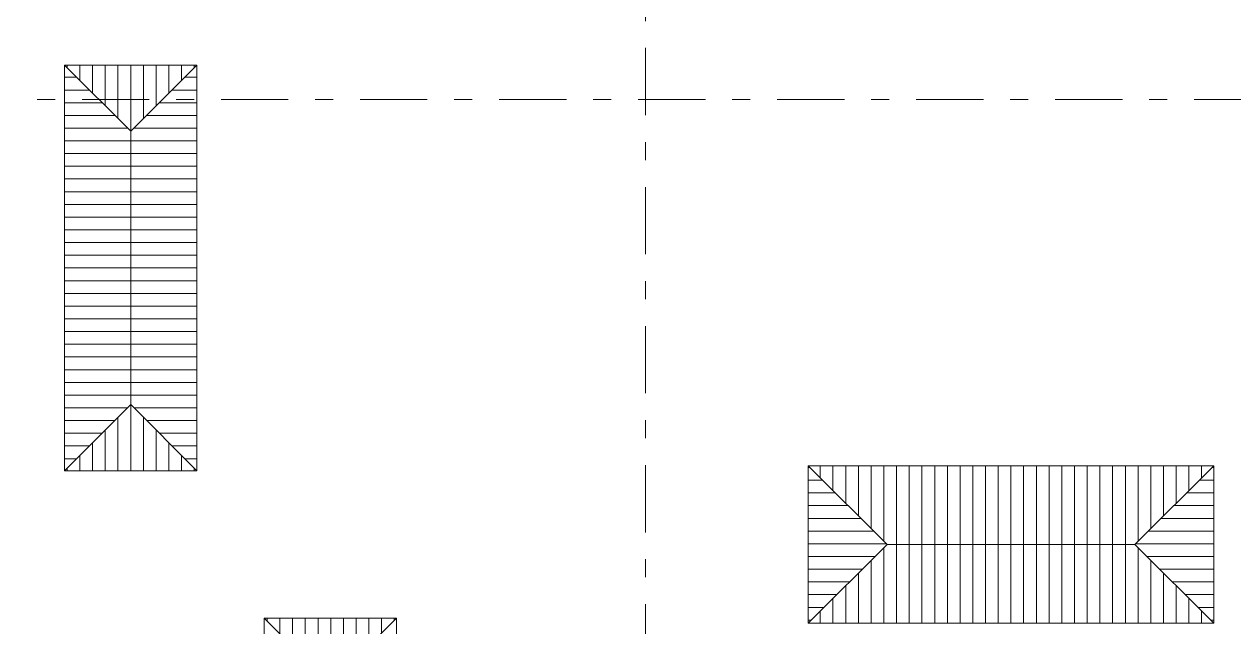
# Model space of a CAD drawing. Header units: millimetres. Extents: x 18162 to 7085488, y 72188 to 247925.
# Drawn here: x 1309582 to 1319098, y 161949 to 166689 of the extents above; entities that cross this region are included whole.
import ezdxf
from ezdxf.enums import TextEntityAlignment as Align

# ---------------------------------------------------------------- set-up
doc = ezdxf.new("R2010")
doc.units = ezdxf.units.MM
doc.header["$MEASUREMENT"] = 0
doc.linetypes.add('Double Dashed', pattern=[1093.611073, 529.166651, -211.666656, 141.111112, -211.666656])
doc.layers.add('Shell - Roof', color=7, linetype='Continuous')
doc.layers.add('Structural - Grid', color=7, linetype='Continuous')
doc.styles.add('GENERATED_STYLE_3', font='', dxfattribs={"width": 0.8})
doc.styles.get('GENERATED_STYLE_3').set_extended_font_data('ISOCPEUR MON')

# ---------------------------------------------------------------- blocks, each defined once
blk = doc.blocks.new('*X714', base_point=(1270095.8, 74950.7))
at = {"layer": 'Shell - Roof', "color": 7, "linetype": 'Continuous', "lineweight": 5}
for p, q in [((1315844.3, 163121.4), (1315844.3, 163216.4)), ((1315844.3, 163121.4), (1315844.3, 163216.4)), ((1315944.3, 163102), (1315944.3, 163216.4)), ((1315944.3, 163102), (1315944.3, 163216.4)), ((1316044.3, 163102), (1316044.3, 163216.4)), ((1316044.3, 163102), (1316044.3, 163216.4)), ((1316144.3, 163102), (1316144.3, 163216.4)), ((1316144.3, 163102), (1316144.3, 163216.4)), ((1316244.3, 163102), (1316244.3, 163216.4)), ((1316244.3, 163102), (1316244.3, 163216.4)), ((1316344.3, 163102), (1316344.3, 163216.4)), ((1316344.3, 163102), (1316344.3, 163216.4)), ((1316444.3, 163102), (1316444.3, 163216.4)), ((1316444.3, 163102), (1316444.3, 163216.4)), ((1316544.3, 163102), (1316544.3, 163216.4)), ((1316544.3, 163102), (1316544.3, 163216.4)), ((1316644.3, 163102), (1316644.3, 163216.4)), ((1316644.3, 163102), (1316644.3, 163216.4)), ((1316744.3, 163102), (1316744.3, 163216.4)), ((1316744.3, 163102), (1316744.3, 163216.4)), ((1316844.3, 163102), (1316844.3, 163216.4)), ((1316844.3, 163102), (1316844.3, 163216.4)), ((1316944.3, 163102), (1316944.3, 163216.4)), ((1316944.3, 163102), (1316944.3, 163216.4)), ((1317044.3, 163102), (1317044.3, 163216.4)), ((1317044.3, 163102), (1317044.3, 163216.4)), ((1317144.3, 163102), (1317144.3, 163216.4)), ((1317144.3, 163102), (1317144.3, 163216.4)), ((1317244.3, 163102), (1317244.3, 163216.4)), ((1317244.3, 163102), (1317244.3, 163216.4)), ((1317344.3, 163102), (1317344.3, 163216.4)), ((1317344.3, 163102), (1317344.3, 163216.4)), ((1317444.3, 163102), (1317444.3, 163216.4)), ((1317444.3, 163102), (1317444.3, 163216.4)), ((1317544.3, 163102), (1317544.3, 163216.4)), ((1317544.3, 163102), (1317544.3, 163216.4)), ((1317644.3, 163102), (1317644.3, 163216.4)), ((1317644.3, 163102), (1317644.3, 163216.4)), ((1317744.3, 163102), (1317744.3, 163216.4)), ((1317744.3, 163102), (1317744.3, 163216.4)), ((1317844.3, 163102), (1317844.3, 163216.4)), ((1317844.3, 163102), (1317844.3, 163216.4)), ((1317944.3, 163102), (1317944.3, 163216.4)), ((1317944.3, 163102), (1317944.3, 163216.4)), ((1318044.3, 163102), (1318044.3, 163216.4)), ((1318044.3, 163102), (1318044.3, 163216.4)), ((1318144.3, 163102), (1318144.3, 163216.4)), ((1318144.3, 163102), (1318144.3, 163216.4)), ((1318244.3, 163102), (1318244.3, 163216.4)), ((1318244.3, 163102), (1318244.3, 163216.4)), ((1318344.3, 163102), (1318344.3, 163216.4)), ((1318344.3, 163102), (1318344.3, 163216.4)), ((1318444.3, 163102), (1318444.3, 163216.4)), ((1318444.3, 163102), (1318444.3, 163216.4)), ((1318544.3, 163102), (1318544.3, 163216.4)), ((1318544.3, 163102), (1318544.3, 163216.4)), ((1318644.3, 163102), (1318644.3, 163216.4)), ((1318644.3, 163102), (1318644.3, 163216.4)), ((1318744.3, 163102), (1318744.3, 163216.4)), ((1318744.3, 163102), (1318744.3, 163216.4)), ((1318844.3, 163121.4), (1318844.3, 163216.4)), ((1318844.3, 163121.4), (1318844.3, 163216.4)), ((1315944.3, 163021.4), (1315944.3, 163102)), ((1315944.3, 163021.4), (1315944.3, 163102)), ((1316044.3, 162921.4), (1316044.3, 163102)), ((1316044.3, 162921.4), (1316044.3, 163102)), ((1316144.3, 162852), (1316144.3, 163102)), ((1316144.3, 162852), (1316144.3, 163102)), ((1316244.3, 162852), (1316244.3, 163102)), ((1316244.3, 162852), (1316244.3, 163102)), ((1316344.3, 162852), (1316344.3, 163102)), ((1316344.3, 162852), (1316344.3, 163102)), ((1316444.3, 162852), (1316444.3, 163102)), ((1316444.3, 162852), (1316444.3, 163102)), ((1316544.3, 162852), (1316544.3, 163102)), ((1316544.3, 162852), (1316544.3, 163102)), ((1316644.3, 162852), (1316644.3, 163102)), ((1316644.3, 162852), (1316644.3, 163102)), ((1316744.3, 162852), (1316744.3, 163102)), ((1316744.3, 162852), (1316744.3, 163102)), ((1316844.3, 162852), (1316844.3, 163102)), ((1316844.3, 162852), (1316844.3, 163102)), ((1316944.3, 162852), (1316944.3, 163102)), ((1316944.3, 162852), (1316944.3, 163102)), ((1317044.3, 162852), (1317044.3, 163102)), ((1317044.3, 162852), (1317044.3, 163102)), ((1317144.3, 162852), (1317144.3, 163102)), ((1317144.3, 162852), (1317144.3, 163102)), ((1317244.3, 162852), (1317244.3, 163102)), ((1317244.3, 162852), (1317244.3, 163102)), ((1317344.3, 162852), (1317344.3, 163102)), ((1317344.3, 162852), (1317344.3, 163102)), ((1317444.3, 162852), (1317444.3, 163102)), ((1317444.3, 162852), (1317444.3, 163102)), ((1317544.3, 162852), (1317544.3, 163102)), ((1317544.3, 162852), (1317544.3, 163102)), ((1317644.3, 162852), (1317644.3, 163102)), ((1317644.3, 162852), (1317644.3, 163102)), ((1317744.3, 162852), (1317744.3, 163102)), ((1317744.3, 162852), (1317744.3, 163102)), ((1317844.3, 162852), (1317844.3, 163102)), ((1317844.3, 162852), (1317844.3, 163102)), ((1317944.3, 162852), (1317944.3, 163102)), ((1317944.3, 162852), (1317944.3, 163102)), ((1318044.3, 162852), (1318044.3, 163102)), ((1318044.3, 162852), (1318044.3, 163102)), ((1318144.3, 162852), (1318144.3, 163102)), ((1318144.3, 162852), (1318144.3, 163102)), ((1318244.3, 162852), (1318244.3, 163102)), ((1318244.3, 162852), (1318244.3, 163102)), ((1318344.3, 162852), (1318344.3, 163102)), ((1318344.3, 162852), (1318344.3, 163102)), ((1318444.3, 162852), (1318444.3, 163102)), ((1318444.3, 162852), (1318444.3, 163102)), ((1318544.3, 162852), (1318544.3, 163102)), ((1318544.3, 162852), (1318544.3, 163102)), ((1318644.3, 162921.4), (1318644.3, 163102)), ((1318644.3, 162921.4), (1318644.3, 163102)), ((1318744.3, 163021.4), (1318744.3, 163102)), ((1318744.3, 163021.4), (1318744.3, 163102)), ((1316144.3, 162821.4), (1316144.3, 162852)), ((1316144.3, 162821.4), (1316144.3, 162852)), ((1316244.3, 162721.4), (1316244.3, 162852)), ((1316244.3, 162721.4), (1316244.3, 162852)), ((1316344.3, 162621.4), (1316344.3, 162852)), ((1316344.3, 162621.4), (1316344.3, 162852)), ((1316444.3, 162602), (1316444.3, 162852)), ((1316444.3, 162602), (1316444.3, 162852)), ((1316544.3, 162602), (1316544.3, 162852)), ((1316544.3, 162602), (1316544.3, 162852)), ((1316644.3, 162602), (1316644.3, 162852)), ((1316644.3, 162602), (1316644.3, 162852)), ((1316744.3, 162602), (1316744.3, 162852)), ((1316744.3, 162602), (1316744.3, 162852)), ((1316844.3, 162602), (1316844.3, 162852)), ((1316844.3, 162602), (1316844.3, 162852)), ((1316944.3, 162602), (1316944.3, 162852)), ((1316944.3, 162602), (1316944.3, 162852)), ((1317044.3, 162602), (1317044.3, 162852)), ((1317044.3, 162602), (1317044.3, 162852)), ((1317144.3, 162602), (1317144.3, 162852)), ((1317144.3, 162602), (1317144.3, 162852)), ((1317244.3, 162602), (1317244.3, 162852)), ((1317244.3, 162602), (1317244.3, 162852)), ((1317344.3, 162602), (1317344.3, 162852)), ((1317344.3, 162602), (1317344.3, 162852)), ((1317444.3, 162602), (1317444.3, 162852)), ((1317444.3, 162602), (1317444.3, 162852)), ((1317544.3, 162602), (1317544.3, 162852)), ((1317544.3, 162602), (1317544.3, 162852)), ((1317644.3, 162602), (1317644.3, 162852)), ((1317644.3, 162602), (1317644.3, 162852)), ((1317744.3, 162602), (1317744.3, 162852)), ((1317744.3, 162602), (1317744.3, 162852)), ((1317844.3, 162602), (1317844.3, 162852)), ((1317844.3, 162602), (1317844.3, 162852)), ((1317944.3, 162602), (1317944.3, 162852)), ((1317944.3, 162602), (1317944.3, 162852)), ((1318044.3, 162602), (1318044.3, 162852)), ((1318044.3, 162602), (1318044.3, 162852)), ((1318144.3, 162602), (1318144.3, 162852)), ((1318144.3, 162602), (1318144.3, 162852)), ((1318244.3, 162602), (1318244.3, 162852)), ((1318244.3, 162602), (1318244.3, 162852)), ((1318344.3, 162621.4), (1318344.3, 162852)), ((1318344.3, 162621.4), (1318344.3, 162852)), ((1318444.3, 162721.4), (1318444.3, 162852)), ((1318444.3, 162721.4), (1318444.3, 162852)), ((1318544.3, 162821.4), (1318544.3, 162852)), ((1318544.3, 162821.4), (1318544.3, 162852)), ((1316444.3, 162596.4), (1316444.3, 162602)), ((1316444.3, 162596.4), (1316444.3, 162602)), ((1316544.3, 162596.4), (1316544.3, 162602)), ((1316544.3, 162596.4), (1316544.3, 162602)), ((1316644.3, 162596.4), (1316644.3, 162602)), ((1316644.3, 162596.4), (1316644.3, 162602)), ((1316744.3, 162596.4), (1316744.3, 162602)), ((1316744.3, 162596.4), (1316744.3, 162602)), ((1316844.3, 162596.4), (1316844.3, 162602)), ((1316844.3, 162596.4), (1316844.3, 162602)), ((1316944.3, 162596.4), (1316944.3, 162602)), ((1316944.3, 162596.4), (1316944.3, 162602)), ((1317044.3, 162596.4), (1317044.3, 162602)), ((1317044.3, 162596.4), (1317044.3, 162602)), ((1317144.3, 162596.4), (1317144.3, 162602)), ((1317144.3, 162596.4), (1317144.3, 162602)), ((1317244.3, 162596.4), (1317244.3, 162602)), ((1317244.3, 162596.4), (1317244.3, 162602)), ((1317344.3, 162596.4), (1317344.3, 162602)), ((1317344.3, 162596.4), (1317344.3, 162602)), ((1317444.3, 162596.4), (1317444.3, 162602)), ((1317444.3, 162596.4), (1317444.3, 162602)), ((1317544.3, 162596.4), (1317544.3, 162602)), ((1317544.3, 162596.4), (1317544.3, 162602)), ((1317644.3, 162596.4), (1317644.3, 162602)), ((1317644.3, 162596.4), (1317644.3, 162602)), ((1317744.3, 162596.4), (1317744.3, 162602)), ((1317744.3, 162596.4), (1317744.3, 162602)), ((1317844.3, 162596.4), (1317844.3, 162602)), ((1317844.3, 162596.4), (1317844.3, 162602)), ((1317944.3, 162596.4), (1317944.3, 162602)), ((1317944.3, 162596.4), (1317944.3, 162602)), ((1318044.3, 162596.4), (1318044.3, 162602)), ((1318044.3, 162596.4), (1318044.3, 162602)), ((1318144.3, 162596.4), (1318144.3, 162602)), ((1318144.3, 162596.4), (1318144.3, 162602)), ((1318244.3, 162596.4), (1318244.3, 162602)), ((1318244.3, 162596.4), (1318244.3, 162602))]:
    blk.add_line(p, q, dxfattribs=at)
blk = doc.blocks.new('*X715', base_point=(1270095.8, 74950.7))
at = {"layer": 'Shell - Roof', "color": 7, "linetype": 'Continuous', "lineweight": 5}
for p, q in [((1316344.3, 162571.4), (1316344.3, 162352)), ((1316344.3, 162571.4), (1316344.3, 162352)), ((1316444.3, 162596.4), (1316444.3, 162352)), ((1316444.3, 162596.4), (1316444.3, 162352)), ((1316544.3, 162596.4), (1316544.3, 162352)), ((1316544.3, 162596.4), (1316544.3, 162352)), ((1316644.3, 162596.4), (1316644.3, 162352)), ((1316644.3, 162596.4), (1316644.3, 162352)), ((1316744.3, 162596.4), (1316744.3, 162352)), ((1316744.3, 162596.4), (1316744.3, 162352)), ((1316844.3, 162596.4), (1316844.3, 162352)), ((1316844.3, 162596.4), (1316844.3, 162352)), ((1316944.3, 162596.4), (1316944.3, 162352)), ((1316944.3, 162596.4), (1316944.3, 162352)), ((1317044.3, 162596.4), (1317044.3, 162352)), ((1317044.3, 162596.4), (1317044.3, 162352)), ((1317144.3, 162596.4), (1317144.3, 162352)), ((1317144.3, 162596.4), (1317144.3, 162352)), ((1317244.3, 162596.4), (1317244.3, 162352)), ((1317244.3, 162596.4), (1317244.3, 162352)), ((1317344.3, 162596.4), (1317344.3, 162352)), ((1317344.3, 162596.4), (1317344.3, 162352)), ((1317444.3, 162596.4), (1317444.3, 162352)), ((1317444.3, 162596.4), (1317444.3, 162352)), ((1317544.3, 162596.4), (1317544.3, 162352)), ((1317544.3, 162596.4), (1317544.3, 162352)), ((1317644.3, 162596.4), (1317644.3, 162352)), ((1317644.3, 162596.4), (1317644.3, 162352)), ((1317744.3, 162596.4), (1317744.3, 162352)), ((1317744.3, 162596.4), (1317744.3, 162352)), ((1317844.3, 162596.4), (1317844.3, 162352)), ((1317844.3, 162596.4), (1317844.3, 162352)), ((1317944.3, 162596.4), (1317944.3, 162352)), ((1317944.3, 162596.4), (1317944.3, 162352)), ((1318044.3, 162596.4), (1318044.3, 162352)), ((1318044.3, 162596.4), (1318044.3, 162352)), ((1318144.3, 162596.4), (1318144.3, 162352)), ((1318144.3, 162596.4), (1318144.3, 162352)), ((1318244.3, 162596.4), (1318244.3, 162352)), ((1318244.3, 162596.4), (1318244.3, 162352)), ((1318344.3, 162571.4), (1318344.3, 162352)), ((1318344.3, 162571.4), (1318344.3, 162352)), ((1316244.3, 162471.4), (1316244.3, 162352)), ((1316244.3, 162471.4), (1316244.3, 162352)), ((1318444.3, 162471.4), (1318444.3, 162352)), ((1318444.3, 162471.4), (1318444.3, 162352)), ((1316144.3, 162371.4), (1316144.3, 162352)), ((1316144.3, 162371.4), (1316144.3, 162352)), ((1316144.3, 162352), (1316144.3, 162102)), ((1316144.3, 162352), (1316144.3, 162102)), ((1316244.3, 162352), (1316244.3, 162102)), ((1316244.3, 162352), (1316244.3, 162102)), ((1316344.3, 162352), (1316344.3, 162102)), ((1316344.3, 162352), (1316344.3, 162102)), ((1316444.3, 162352), (1316444.3, 162102)), ((1316444.3, 162352), (1316444.3, 162102)), ((1316544.3, 162352), (1316544.3, 162102)), ((1316544.3, 162352), (1316544.3, 162102)), ((1316644.3, 162352), (1316644.3, 162102)), ((1316644.3, 162352), (1316644.3, 162102)), ((1316744.3, 162352), (1316744.3, 162102)), ((1316744.3, 162352), (1316744.3, 162102)), ((1316844.3, 162352), (1316844.3, 162102)), ((1316844.3, 162352), (1316844.3, 162102)), ((1316944.3, 162352), (1316944.3, 162102)), ((1316944.3, 162352), (1316944.3, 162102)), ((1317044.3, 162352), (1317044.3, 162102)), ((1317044.3, 162352), (1317044.3, 162102)), ((1317144.3, 162352), (1317144.3, 162102)), ((1317144.3, 162352), (1317144.3, 162102)), ((1317244.3, 162352), (1317244.3, 162102)), ((1317244.3, 162352), (1317244.3, 162102)), ((1317344.3, 162352), (1317344.3, 162102)), ((1317344.3, 162352), (1317344.3, 162102)), ((1317444.3, 162352), (1317444.3, 162102)), ((1317444.3, 162352), (1317444.3, 162102)), ((1317544.3, 162352), (1317544.3, 162102)), ((1317544.3, 162352), (1317544.3, 162102)), ((1317644.3, 162352), (1317644.3, 162102)), ((1317644.3, 162352), (1317644.3, 162102)), ((1317744.3, 162352), (1317744.3, 162102)), ((1317744.3, 162352), (1317744.3, 162102)), ((1317844.3, 162352), (1317844.3, 162102)), ((1317844.3, 162352), (1317844.3, 162102)), ((1317944.3, 162352), (1317944.3, 162102)), ((1317944.3, 162352), (1317944.3, 162102)), ((1318044.3, 162352), (1318044.3, 162102)), ((1318044.3, 162352), (1318044.3, 162102)), ((1318144.3, 162352), (1318144.3, 162102)), ((1318144.3, 162352), (1318144.3, 162102)), ((1318244.3, 162352), (1318244.3, 162102)), ((1318244.3, 162352), (1318244.3, 162102)), ((1318344.3, 162352), (1318344.3, 162102)), ((1318344.3, 162352), (1318344.3, 162102)), ((1318444.3, 162352), (1318444.3, 162102)), ((1318444.3, 162352), (1318444.3, 162102)), ((1318544.3, 162371.4), (1318544.3, 162352)), ((1318544.3, 162371.4), (1318544.3, 162352)), ((1318544.3, 162352), (1318544.3, 162102)), ((1318544.3, 162352), (1318544.3, 162102)), ((1316044.3, 162271.4), (1316044.3, 162102)), ((1316044.3, 162271.4), (1316044.3, 162102)), ((1318644.3, 162271.4), (1318644.3, 162102)), ((1318644.3, 162271.4), (1318644.3, 162102)), ((1315944.3, 162171.4), (1315944.3, 162102)), ((1315944.3, 162171.4), (1315944.3, 162102)), ((1318744.3, 162171.4), (1318744.3, 162102)), ((1318744.3, 162171.4), (1318744.3, 162102)), ((1315844.3, 162071.4), (1315844.3, 161976.4)), ((1315844.3, 162071.4), (1315844.3, 161976.4)), ((1315944.3, 162102), (1315944.3, 161976.4)), ((1315944.3, 162102), (1315944.3, 161976.4)), ((1316044.3, 162102), (1316044.3, 161976.4)), ((1316044.3, 162102), (1316044.3, 161976.4)), ((1316144.3, 162102), (1316144.3, 161976.4)), ((1316144.3, 162102), (1316144.3, 161976.4)), ((1316244.3, 162102), (1316244.3, 161976.4)), ((1316244.3, 162102), (1316244.3, 161976.4)), ((1316344.3, 162102), (1316344.3, 161976.4)), ((1316344.3, 162102), (1316344.3, 161976.4)), ((1316444.3, 162102), (1316444.3, 161976.4)), ((1316444.3, 162102), (1316444.3, 161976.4)), ((1316544.3, 162102), (1316544.3, 161976.4)), ((1316544.3, 162102), (1316544.3, 161976.4)), ((1316644.3, 162102), (1316644.3, 161976.4)), ((1316644.3, 162102), (1316644.3, 161976.4)), ((1316744.3, 162102), (1316744.3, 161976.4)), ((1316744.3, 162102), (1316744.3, 161976.4)), ((1316844.3, 162102), (1316844.3, 161976.4)), ((1316844.3, 162102), (1316844.3, 161976.4)), ((1316944.3, 162102), (1316944.3, 161976.4)), ((1316944.3, 162102), (1316944.3, 161976.4)), ((1317044.3, 162102), (1317044.3, 161976.4)), ((1317044.3, 162102), (1317044.3, 161976.4)), ((1317144.3, 162102), (1317144.3, 161976.4)), ((1317144.3, 162102), (1317144.3, 161976.4)), ((1317244.3, 162102), (1317244.3, 161976.4)), ((1317244.3, 162102), (1317244.3, 161976.4)), ((1317344.3, 162102), (1317344.3, 161976.4)), ((1317344.3, 162102), (1317344.3, 161976.4)), ((1317444.3, 162102), (1317444.3, 161976.4)), ((1317444.3, 162102), (1317444.3, 161976.4)), ((1317544.3, 162102), (1317544.3, 161976.4)), ((1317544.3, 162102), (1317544.3, 161976.4)), ((1317644.3, 162102), (1317644.3, 161976.4)), ((1317644.3, 162102), (1317644.3, 161976.4)), ((1317744.3, 162102), (1317744.3, 161976.4)), ((1317744.3, 162102), (1317744.3, 161976.4)), ((1317844.3, 162102), (1317844.3, 161976.4)), ((1317844.3, 162102), (1317844.3, 161976.4)), ((1317944.3, 162102), (1317944.3, 161976.4)), ((1317944.3, 162102), (1317944.3, 161976.4)), ((1318044.3, 162102), (1318044.3, 161976.4)), ((1318044.3, 162102), (1318044.3, 161976.4)), ((1318144.3, 162102), (1318144.3, 161976.4)), ((1318144.3, 162102), (1318144.3, 161976.4)), ((1318244.3, 162102), (1318244.3, 161976.4)), ((1318244.3, 162102), (1318244.3, 161976.4)), ((1318344.3, 162102), (1318344.3, 161976.4)), ((1318344.3, 162102), (1318344.3, 161976.4)), ((1318444.3, 162102), (1318444.3, 161976.4)), ((1318444.3, 162102), (1318444.3, 161976.4)), ((1318544.3, 162102), (1318544.3, 161976.4)), ((1318544.3, 162102), (1318544.3, 161976.4)), ((1318644.3, 162102), (1318644.3, 161976.4)), ((1318644.3, 162102), (1318644.3, 161976.4)), ((1318744.3, 162102), (1318744.3, 161976.4)), ((1318744.3, 162102), (1318744.3, 161976.4)), ((1318844.3, 162071.4), (1318844.3, 161976.4)), ((1318844.3, 162071.4), (1318844.3, 161976.4))]:
    blk.add_line(p, q, dxfattribs=at)
blk = doc.blocks.new('*X716', base_point=(1270095.8, 74950.7))
at = {"layer": 'Shell - Roof', "color": 7, "linetype": 'Continuous', "lineweight": 5}
for p, q in [((1318924.9, 163202), (1318939.3, 163202)), ((1318924.9, 163202), (1318939.3, 163202)), ((1318824.9, 163102), (1318844.3, 163102)), ((1318824.9, 163102), (1318844.3, 163102)), ((1318844.3, 163102), (1318939.3, 163102)), ((1318844.3, 163102), (1318939.3, 163102)), ((1318724.9, 163002), (1318844.3, 163002)), ((1318724.9, 163002), (1318844.3, 163002)), ((1318844.3, 163002), (1318939.3, 163002)), ((1318844.3, 163002), (1318939.3, 163002)), ((1318624.9, 162902), (1318844.3, 162902)), ((1318624.9, 162902), (1318844.3, 162902)), ((1318844.3, 162902), (1318939.3, 162902)), ((1318844.3, 162902), (1318939.3, 162902)), ((1318524.9, 162802), (1318594.3, 162802)), ((1318524.9, 162802), (1318594.3, 162802)), ((1318594.3, 162802), (1318844.3, 162802)), ((1318594.3, 162802), (1318844.3, 162802)), ((1318844.3, 162802), (1318939.3, 162802)), ((1318844.3, 162802), (1318939.3, 162802)), ((1318424.9, 162702), (1318594.3, 162702)), ((1318424.9, 162702), (1318594.3, 162702)), ((1318594.3, 162702), (1318844.3, 162702)), ((1318594.3, 162702), (1318844.3, 162702)), ((1318844.3, 162702), (1318939.3, 162702)), ((1318844.3, 162702), (1318939.3, 162702)), ((1318324.9, 162602), (1318344.3, 162602)), ((1318324.9, 162602), (1318344.3, 162602)), ((1318344.3, 162602), (1318594.3, 162602)), ((1318344.3, 162602), (1318594.3, 162602)), ((1318594.3, 162602), (1318844.3, 162602)), ((1318594.3, 162602), (1318844.3, 162602)), ((1318844.3, 162602), (1318939.3, 162602)), ((1318844.3, 162602), (1318939.3, 162602)), ((1318413.7, 162502), (1318594.3, 162502)), ((1318413.7, 162502), (1318594.3, 162502)), ((1318594.3, 162502), (1318844.3, 162502)), ((1318594.3, 162502), (1318844.3, 162502)), ((1318844.3, 162502), (1318939.3, 162502)), ((1318844.3, 162502), (1318939.3, 162502)), ((1318513.7, 162402), (1318594.3, 162402)), ((1318513.7, 162402), (1318594.3, 162402)), ((1318594.3, 162402), (1318844.3, 162402)), ((1318594.3, 162402), (1318844.3, 162402)), ((1318844.3, 162402), (1318939.3, 162402)), ((1318844.3, 162402), (1318939.3, 162402)), ((1318613.7, 162302), (1318844.3, 162302)), ((1318613.7, 162302), (1318844.3, 162302)), ((1318844.3, 162302), (1318939.3, 162302)), ((1318844.3, 162302), (1318939.3, 162302)), ((1318713.7, 162202), (1318844.3, 162202)), ((1318713.7, 162202), (1318844.3, 162202)), ((1318844.3, 162202), (1318939.3, 162202)), ((1318844.3, 162202), (1318939.3, 162202)), ((1318813.7, 162102), (1318844.3, 162102)), ((1318813.7, 162102), (1318844.3, 162102)), ((1318844.3, 162102), (1318939.3, 162102)), ((1318844.3, 162102), (1318939.3, 162102)), ((1318913.7, 162002), (1318939.3, 162002)), ((1318913.7, 162002), (1318939.3, 162002))]:
    blk.add_line(p, q, dxfattribs=at)
blk = doc.blocks.new('*X717', base_point=(1270095.8, 74950.7))
at = {"layer": 'Shell - Roof', "color": 7, "linetype": 'Continuous', "lineweight": 5}
for p, q in [((1315763.7, 163202), (1315749.3, 163202)), ((1315763.7, 163202), (1315749.3, 163202)), ((1315844.3, 163102), (1315749.3, 163102)), ((1315844.3, 163102), (1315749.3, 163102)), ((1315863.7, 163102), (1315844.3, 163102)), ((1315863.7, 163102), (1315844.3, 163102)), ((1315844.3, 163002), (1315749.3, 163002)), ((1315844.3, 163002), (1315749.3, 163002)), ((1315963.7, 163002), (1315844.3, 163002)), ((1315963.7, 163002), (1315844.3, 163002)), ((1315844.3, 162902), (1315749.3, 162902)), ((1315844.3, 162902), (1315749.3, 162902)), ((1316063.7, 162902), (1315844.3, 162902)), ((1316063.7, 162902), (1315844.3, 162902)), ((1315844.3, 162802), (1315749.3, 162802)), ((1315844.3, 162802), (1315749.3, 162802)), ((1316094.3, 162802), (1315844.3, 162802)), ((1316094.3, 162802), (1315844.3, 162802)), ((1316163.7, 162802), (1316094.3, 162802)), ((1316163.7, 162802), (1316094.3, 162802)), ((1315844.3, 162702), (1315749.3, 162702)), ((1315844.3, 162702), (1315749.3, 162702)), ((1316094.3, 162702), (1315844.3, 162702)), ((1316094.3, 162702), (1315844.3, 162702)), ((1316263.7, 162702), (1316094.3, 162702)), ((1316263.7, 162702), (1316094.3, 162702)), ((1315844.3, 162602), (1315749.3, 162602)), ((1315844.3, 162602), (1315749.3, 162602)), ((1316094.3, 162602), (1315844.3, 162602)), ((1316094.3, 162602), (1315844.3, 162602)), ((1316344.3, 162602), (1316094.3, 162602)), ((1316344.3, 162602), (1316094.3, 162602)), ((1316363.7, 162602), (1316344.3, 162602)), ((1316363.7, 162602), (1316344.3, 162602)), ((1315844.3, 162502), (1315749.3, 162502)), ((1315844.3, 162502), (1315749.3, 162502)), ((1316094.3, 162502), (1315844.3, 162502)), ((1316094.3, 162502), (1315844.3, 162502)), ((1316274.9, 162502), (1316094.3, 162502)), ((1316274.9, 162502), (1316094.3, 162502)), ((1315844.3, 162402), (1315749.3, 162402)), ((1315844.3, 162402), (1315749.3, 162402)), ((1316094.3, 162402), (1315844.3, 162402)), ((1316094.3, 162402), (1315844.3, 162402)), ((1316174.9, 162402), (1316094.3, 162402)), ((1316174.9, 162402), (1316094.3, 162402)), ((1315844.3, 162302), (1315749.3, 162302)), ((1315844.3, 162302), (1315749.3, 162302)), ((1316074.9, 162302), (1315844.3, 162302)), ((1316074.9, 162302), (1315844.3, 162302)), ((1315844.3, 162202), (1315749.3, 162202)), ((1315844.3, 162202), (1315749.3, 162202)), ((1315974.9, 162202), (1315844.3, 162202)), ((1315974.9, 162202), (1315844.3, 162202)), ((1315844.3, 162102), (1315749.3, 162102)), ((1315844.3, 162102), (1315749.3, 162102)), ((1315874.9, 162102), (1315844.3, 162102)), ((1315874.9, 162102), (1315844.3, 162102)), ((1315774.9, 162002), (1315749.3, 162002)), ((1315774.9, 162002), (1315749.3, 162002))]:
    blk.add_line(p, q, dxfattribs=at)
blk = doc.blocks.new('*X726', base_point=(1270095.8, 74950.7))
at = {"layer": 'Shell - Roof', "color": 7, "linetype": 'Continuous', "lineweight": 5}
for p, q in [((1309919.3, 166346.4), (1309919.3, 166366.4)), ((1309919.3, 166346.4), (1309919.3, 166366.4)), ((1310019.3, 166271.4), (1310019.3, 166366.4)), ((1310019.3, 166271.4), (1310019.3, 166366.4)), ((1310119.3, 166271.4), (1310119.3, 166366.4)), ((1310119.3, 166271.4), (1310119.3, 166366.4)), ((1310219.3, 166271.4), (1310219.3, 166366.4)), ((1310219.3, 166271.4), (1310219.3, 166366.4)), ((1310319.3, 166271.4), (1310319.3, 166366.4)), ((1310319.3, 166271.4), (1310319.3, 166366.4)), ((1310419.3, 166271.4), (1310419.3, 166366.4)), ((1310419.3, 166271.4), (1310419.3, 166366.4)), ((1310519.3, 166271.4), (1310519.3, 166366.4)), ((1310519.3, 166271.4), (1310519.3, 166366.4)), ((1310619.3, 166271.4), (1310619.3, 166366.4)), ((1310619.3, 166271.4), (1310619.3, 166366.4)), ((1310719.3, 166271.4), (1310719.3, 166366.4)), ((1310719.3, 166271.4), (1310719.3, 166366.4)), ((1310819.3, 166271.4), (1310819.3, 166366.4)), ((1310819.3, 166271.4), (1310819.3, 166366.4)), ((1310919.3, 166346.4), (1310919.3, 166366.4)), ((1310919.3, 166346.4), (1310919.3, 166366.4)), ((1310019.3, 166246.4), (1310019.3, 166271.4)), ((1310019.3, 166246.4), (1310019.3, 166271.4)), ((1310119.3, 166146.4), (1310119.3, 166271.4)), ((1310119.3, 166146.4), (1310119.3, 166271.4)), ((1310219.3, 166046.4), (1310219.3, 166271.4)), ((1310219.3, 166046.4), (1310219.3, 166271.4)), ((1310319.3, 166021.4), (1310319.3, 166271.4)), ((1310319.3, 166021.4), (1310319.3, 166271.4)), ((1310419.3, 166021.4), (1310419.3, 166271.4)), ((1310419.3, 166021.4), (1310419.3, 166271.4)), ((1310519.3, 166021.4), (1310519.3, 166271.4)), ((1310519.3, 166021.4), (1310519.3, 166271.4)), ((1310619.3, 166046.4), (1310619.3, 166271.4)), ((1310619.3, 166046.4), (1310619.3, 166271.4)), ((1310719.3, 166146.4), (1310719.3, 166271.4)), ((1310719.3, 166146.4), (1310719.3, 166271.4)), ((1310819.3, 166246.4), (1310819.3, 166271.4)), ((1310819.3, 166246.4), (1310819.3, 166271.4)), ((1310319.3, 165946.4), (1310319.3, 166021.4)), ((1310319.3, 165946.4), (1310319.3, 166021.4)), ((1310419.3, 165846.4), (1310419.3, 166021.4)), ((1310419.3, 165846.4), (1310419.3, 166021.4)), ((1310519.3, 165946.4), (1310519.3, 166021.4)), ((1310519.3, 165946.4), (1310519.3, 166021.4))]:
    blk.add_line(p, q, dxfattribs=at)
blk = doc.blocks.new('*X727', base_point=(1270095.8, 74950.7))
at = {"layer": 'Shell - Roof', "color": 7, "linetype": 'Continuous', "lineweight": 5}
for p, q in [((1309919.3, 166271.4), (1309899.3, 166271.4)), ((1309919.3, 166271.4), (1309899.3, 166271.4)), ((1309994.3, 166271.4), (1309919.3, 166271.4)), ((1309994.3, 166271.4), (1309919.3, 166271.4)), ((1309919.3, 166171.4), (1309899.3, 166171.4)), ((1309919.3, 166171.4), (1309899.3, 166171.4)), ((1310094.3, 166171.4), (1309919.3, 166171.4)), ((1310094.3, 166171.4), (1309919.3, 166171.4)), ((1309919.3, 166071.4), (1309899.3, 166071.4)), ((1309919.3, 166071.4), (1309899.3, 166071.4)), ((1310169.3, 166071.4), (1309919.3, 166071.4)), ((1310169.3, 166071.4), (1309919.3, 166071.4)), ((1310194.3, 166071.4), (1310169.3, 166071.4)), ((1310194.3, 166071.4), (1310169.3, 166071.4)), ((1309919.3, 165971.4), (1309899.3, 165971.4)), ((1309919.3, 165971.4), (1309899.3, 165971.4)), ((1310169.3, 165971.4), (1309919.3, 165971.4)), ((1310169.3, 165971.4), (1309919.3, 165971.4)), ((1310294.3, 165971.4), (1310169.3, 165971.4)), ((1310294.3, 165971.4), (1310169.3, 165971.4)), ((1309919.3, 165871.4), (1309899.3, 165871.4)), ((1309919.3, 165871.4), (1309899.3, 165871.4)), ((1310169.3, 165871.4), (1309919.3, 165871.4)), ((1310169.3, 165871.4), (1309919.3, 165871.4)), ((1310394.3, 165871.4), (1310169.3, 165871.4)), ((1310394.3, 165871.4), (1310169.3, 165871.4)), ((1309919.3, 165771.4), (1309899.3, 165771.4)), ((1309919.3, 165771.4), (1309899.3, 165771.4)), ((1310169.3, 165771.4), (1309919.3, 165771.4)), ((1310169.3, 165771.4), (1309919.3, 165771.4)), ((1310419.3, 165771.4), (1310169.3, 165771.4)), ((1310419.3, 165771.4), (1310169.3, 165771.4)), ((1309919.3, 165671.4), (1309899.3, 165671.4)), ((1309919.3, 165671.4), (1309899.3, 165671.4)), ((1310169.3, 165671.4), (1309919.3, 165671.4)), ((1310169.3, 165671.4), (1309919.3, 165671.4)), ((1310419.3, 165671.4), (1310169.3, 165671.4)), ((1310419.3, 165671.4), (1310169.3, 165671.4)), ((1309919.3, 165571.4), (1309899.3, 165571.4)), ((1309919.3, 165571.4), (1309899.3, 165571.4)), ((1310169.3, 165571.4), (1309919.3, 165571.4)), ((1310169.3, 165571.4), (1309919.3, 165571.4)), ((1310419.3, 165571.4), (1310169.3, 165571.4)), ((1310419.3, 165571.4), (1310169.3, 165571.4)), ((1309919.3, 165471.4), (1309899.3, 165471.4)), ((1309919.3, 165471.4), (1309899.3, 165471.4)), ((1310169.3, 165471.4), (1309919.3, 165471.4)), ((1310169.3, 165471.4), (1309919.3, 165471.4)), ((1310419.3, 165471.4), (1310169.3, 165471.4)), ((1310419.3, 165471.4), (1310169.3, 165471.4)), ((1309919.3, 165371.4), (1309899.3, 165371.4)), ((1309919.3, 165371.4), (1309899.3, 165371.4)), ((1310169.3, 165371.4), (1309919.3, 165371.4)), ((1310169.3, 165371.4), (1309919.3, 165371.4)), ((1310419.3, 165371.4), (1310169.3, 165371.4)), ((1310419.3, 165371.4), (1310169.3, 165371.4)), ((1309919.3, 165271.4), (1309899.3, 165271.4)), ((1309919.3, 165271.4), (1309899.3, 165271.4)), ((1310169.3, 165271.4), (1309919.3, 165271.4)), ((1310169.3, 165271.4), (1309919.3, 165271.4)), ((1310419.3, 165271.4), (1310169.3, 165271.4)), ((1310419.3, 165271.4), (1310169.3, 165271.4)), ((1309919.3, 165171.4), (1309899.3, 165171.4)), ((1309919.3, 165171.4), (1309899.3, 165171.4)), ((1310169.3, 165171.4), (1309919.3, 165171.4)), ((1310169.3, 165171.4), (1309919.3, 165171.4)), ((1310419.3, 165171.4), (1310169.3, 165171.4)), ((1310419.3, 165171.4), (1310169.3, 165171.4)), ((1309919.3, 165071.4), (1309899.3, 165071.4)), ((1309919.3, 165071.4), (1309899.3, 165071.4)), ((1310169.3, 165071.4), (1309919.3, 165071.4)), ((1310169.3, 165071.4), (1309919.3, 165071.4)), ((1310419.3, 165071.4), (1310169.3, 165071.4)), ((1310419.3, 165071.4), (1310169.3, 165071.4)), ((1309919.3, 164971.4), (1309899.3, 164971.4)), ((1309919.3, 164971.4), (1309899.3, 164971.4)), ((1310169.3, 164971.4), (1309919.3, 164971.4)), ((1310169.3, 164971.4), (1309919.3, 164971.4)), ((1310419.3, 164971.4), (1310169.3, 164971.4)), ((1310419.3, 164971.4), (1310169.3, 164971.4)), ((1309919.3, 164871.4), (1309899.3, 164871.4)), ((1309919.3, 164871.4), (1309899.3, 164871.4)), ((1310169.3, 164871.4), (1309919.3, 164871.4)), ((1310169.3, 164871.4), (1309919.3, 164871.4)), ((1310419.3, 164871.4), (1310169.3, 164871.4)), ((1310419.3, 164871.4), (1310169.3, 164871.4)), ((1309919.3, 164771.4), (1309899.3, 164771.4)), ((1309919.3, 164771.4), (1309899.3, 164771.4)), ((1310169.3, 164771.4), (1309919.3, 164771.4)), ((1310169.3, 164771.4), (1309919.3, 164771.4)), ((1310419.3, 164771.4), (1310169.3, 164771.4)), ((1310419.3, 164771.4), (1310169.3, 164771.4)), ((1309919.3, 164671.4), (1309899.3, 164671.4)), ((1309919.3, 164671.4), (1309899.3, 164671.4)), ((1310169.3, 164671.4), (1309919.3, 164671.4)), ((1310169.3, 164671.4), (1309919.3, 164671.4)), ((1310419.3, 164671.4), (1310169.3, 164671.4)), ((1310419.3, 164671.4), (1310169.3, 164671.4)), ((1309919.3, 164571.4), (1309899.3, 164571.4)), ((1309919.3, 164571.4), (1309899.3, 164571.4)), ((1310169.3, 164571.4), (1309919.3, 164571.4)), ((1310169.3, 164571.4), (1309919.3, 164571.4)), ((1310419.3, 164571.4), (1310169.3, 164571.4)), ((1310419.3, 164571.4), (1310169.3, 164571.4)), ((1309919.3, 164471.4), (1309899.3, 164471.4)), ((1309919.3, 164471.4), (1309899.3, 164471.4)), ((1310169.3, 164471.4), (1309919.3, 164471.4)), ((1310169.3, 164471.4), (1309919.3, 164471.4)), ((1310419.3, 164471.4), (1310169.3, 164471.4)), ((1310419.3, 164471.4), (1310169.3, 164471.4)), ((1309919.3, 164371.4), (1309899.3, 164371.4)), ((1309919.3, 164371.4), (1309899.3, 164371.4)), ((1310169.3, 164371.4), (1309919.3, 164371.4)), ((1310169.3, 164371.4), (1309919.3, 164371.4)), ((1310419.3, 164371.4), (1310169.3, 164371.4)), ((1310419.3, 164371.4), (1310169.3, 164371.4)), ((1309919.3, 164271.4), (1309899.3, 164271.4)), ((1309919.3, 164271.4), (1309899.3, 164271.4)), ((1310169.3, 164271.4), (1309919.3, 164271.4)), ((1310169.3, 164271.4), (1309919.3, 164271.4)), ((1310419.3, 164271.4), (1310169.3, 164271.4)), ((1310419.3, 164271.4), (1310169.3, 164271.4)), ((1309919.3, 164171.4), (1309899.3, 164171.4)), ((1309919.3, 164171.4), (1309899.3, 164171.4)), ((1310169.3, 164171.4), (1309919.3, 164171.4)), ((1310169.3, 164171.4), (1309919.3, 164171.4)), ((1310419.3, 164171.4), (1310169.3, 164171.4)), ((1310419.3, 164171.4), (1310169.3, 164171.4)), ((1309919.3, 164071.4), (1309899.3, 164071.4)), ((1309919.3, 164071.4), (1309899.3, 164071.4)), ((1310169.3, 164071.4), (1309919.3, 164071.4)), ((1310169.3, 164071.4), (1309919.3, 164071.4)), ((1310419.3, 164071.4), (1310169.3, 164071.4)), ((1310419.3, 164071.4), (1310169.3, 164071.4)), ((1309919.3, 163971.4), (1309899.3, 163971.4)), ((1309919.3, 163971.4), (1309899.3, 163971.4)), ((1310169.3, 163971.4), (1309919.3, 163971.4)), ((1310169.3, 163971.4), (1309919.3, 163971.4)), ((1310419.3, 163971.4), (1310169.3, 163971.4)), ((1310419.3, 163971.4), (1310169.3, 163971.4)), ((1309919.3, 163871.4), (1309899.3, 163871.4)), ((1309919.3, 163871.4), (1309899.3, 163871.4)), ((1310169.3, 163871.4), (1309919.3, 163871.4)), ((1310169.3, 163871.4), (1309919.3, 163871.4)), ((1310419.3, 163871.4), (1310169.3, 163871.4)), ((1310419.3, 163871.4), (1310169.3, 163871.4)), ((1309919.3, 163771.4), (1309899.3, 163771.4)), ((1309919.3, 163771.4), (1309899.3, 163771.4)), ((1310169.3, 163771.4), (1309919.3, 163771.4)), ((1310169.3, 163771.4), (1309919.3, 163771.4)), ((1310419.3, 163771.4), (1310169.3, 163771.4)), ((1310419.3, 163771.4), (1310169.3, 163771.4)), ((1309919.3, 163671.4), (1309899.3, 163671.4)), ((1309919.3, 163671.4), (1309899.3, 163671.4)), ((1310169.3, 163671.4), (1309919.3, 163671.4)), ((1310169.3, 163671.4), (1309919.3, 163671.4)), ((1310394.3, 163671.4), (1310169.3, 163671.4)), ((1310394.3, 163671.4), (1310169.3, 163671.4)), ((1309919.3, 163571.4), (1309899.3, 163571.4)), ((1309919.3, 163571.4), (1309899.3, 163571.4)), ((1310169.3, 163571.4), (1309919.3, 163571.4)), ((1310169.3, 163571.4), (1309919.3, 163571.4)), ((1310294.3, 163571.4), (1310169.3, 163571.4)), ((1310294.3, 163571.4), (1310169.3, 163571.4)), ((1309919.3, 163471.4), (1309899.3, 163471.4)), ((1309919.3, 163471.4), (1309899.3, 163471.4)), ((1310169.3, 163471.4), (1309919.3, 163471.4)), ((1310169.3, 163471.4), (1309919.3, 163471.4)), ((1310194.3, 163471.4), (1310169.3, 163471.4)), ((1310194.3, 163471.4), (1310169.3, 163471.4)), ((1309919.3, 163371.4), (1309899.3, 163371.4)), ((1309919.3, 163371.4), (1309899.3, 163371.4)), ((1310094.3, 163371.4), (1309919.3, 163371.4)), ((1310094.3, 163371.4), (1309919.3, 163371.4)), ((1309919.3, 163271.4), (1309899.3, 163271.4)), ((1309919.3, 163271.4), (1309899.3, 163271.4)), ((1309994.3, 163271.4), (1309919.3, 163271.4)), ((1309994.3, 163271.4), (1309919.3, 163271.4))]:
    blk.add_line(p, q, dxfattribs=at)
blk = doc.blocks.new('*X728', base_point=(1270095.8, 74950.7))
at = {"layer": 'Shell - Roof', "color": 7, "linetype": 'Continuous', "lineweight": 5}
for p, q in [((1310844.3, 166271.4), (1310919.3, 166271.4)), ((1310844.3, 166271.4), (1310919.3, 166271.4)), ((1310919.3, 166271.4), (1310939.3, 166271.4)), ((1310919.3, 166271.4), (1310939.3, 166271.4)), ((1310744.3, 166171.4), (1310919.3, 166171.4)), ((1310744.3, 166171.4), (1310919.3, 166171.4)), ((1310919.3, 166171.4), (1310939.3, 166171.4)), ((1310919.3, 166171.4), (1310939.3, 166171.4)), ((1310644.3, 166071.4), (1310669.3, 166071.4)), ((1310644.3, 166071.4), (1310669.3, 166071.4)), ((1310669.3, 166071.4), (1310919.3, 166071.4)), ((1310669.3, 166071.4), (1310919.3, 166071.4)), ((1310919.3, 166071.4), (1310939.3, 166071.4)), ((1310919.3, 166071.4), (1310939.3, 166071.4)), ((1310544.3, 165971.4), (1310669.3, 165971.4)), ((1310544.3, 165971.4), (1310669.3, 165971.4)), ((1310669.3, 165971.4), (1310919.3, 165971.4)), ((1310669.3, 165971.4), (1310919.3, 165971.4)), ((1310919.3, 165971.4), (1310939.3, 165971.4)), ((1310919.3, 165971.4), (1310939.3, 165971.4)), ((1310444.3, 165871.4), (1310669.3, 165871.4)), ((1310444.3, 165871.4), (1310669.3, 165871.4)), ((1310669.3, 165871.4), (1310919.3, 165871.4)), ((1310669.3, 165871.4), (1310919.3, 165871.4)), ((1310919.3, 165871.4), (1310939.3, 165871.4)), ((1310919.3, 165871.4), (1310939.3, 165871.4)), ((1310419.3, 165771.4), (1310669.3, 165771.4)), ((1310419.3, 165771.4), (1310669.3, 165771.4)), ((1310669.3, 165771.4), (1310919.3, 165771.4)), ((1310669.3, 165771.4), (1310919.3, 165771.4)), ((1310919.3, 165771.4), (1310939.3, 165771.4)), ((1310919.3, 165771.4), (1310939.3, 165771.4)), ((1310419.3, 165671.4), (1310669.3, 165671.4)), ((1310419.3, 165671.4), (1310669.3, 165671.4)), ((1310669.3, 165671.4), (1310919.3, 165671.4)), ((1310669.3, 165671.4), (1310919.3, 165671.4)), ((1310919.3, 165671.4), (1310939.3, 165671.4)), ((1310919.3, 165671.4), (1310939.3, 165671.4)), ((1310419.3, 165571.4), (1310669.3, 165571.4)), ((1310419.3, 165571.4), (1310669.3, 165571.4)), ((1310669.3, 165571.4), (1310919.3, 165571.4)), ((1310669.3, 165571.4), (1310919.3, 165571.4)), ((1310919.3, 165571.4), (1310939.3, 165571.4)), ((1310919.3, 165571.4), (1310939.3, 165571.4)), ((1310419.3, 165471.4), (1310669.3, 165471.4)), ((1310419.3, 165471.4), (1310669.3, 165471.4)), ((1310669.3, 165471.4), (1310919.3, 165471.4)), ((1310669.3, 165471.4), (1310919.3, 165471.4)), ((1310919.3, 165471.4), (1310939.3, 165471.4)), ((1310919.3, 165471.4), (1310939.3, 165471.4)), ((1310419.3, 165371.4), (1310669.3, 165371.4)), ((1310419.3, 165371.4), (1310669.3, 165371.4)), ((1310669.3, 165371.4), (1310919.3, 165371.4)), ((1310669.3, 165371.4), (1310919.3, 165371.4)), ((1310919.3, 165371.4), (1310939.3, 165371.4)), ((1310919.3, 165371.4), (1310939.3, 165371.4)), ((1310419.3, 165271.4), (1310669.3, 165271.4)), ((1310419.3, 165271.4), (1310669.3, 165271.4)), ((1310669.3, 165271.4), (1310919.3, 165271.4)), ((1310669.3, 165271.4), (1310919.3, 165271.4)), ((1310919.3, 165271.4), (1310939.3, 165271.4)), ((1310919.3, 165271.4), (1310939.3, 165271.4)), ((1310419.3, 165171.4), (1310669.3, 165171.4)), ((1310419.3, 165171.4), (1310669.3, 165171.4)), ((1310669.3, 165171.4), (1310919.3, 165171.4)), ((1310669.3, 165171.4), (1310919.3, 165171.4)), ((1310919.3, 165171.4), (1310939.3, 165171.4)), ((1310919.3, 165171.4), (1310939.3, 165171.4)), ((1310419.3, 165071.4), (1310669.3, 165071.4)), ((1310419.3, 165071.4), (1310669.3, 165071.4)), ((1310669.3, 165071.4), (1310919.3, 165071.4)), ((1310669.3, 165071.4), (1310919.3, 165071.4)), ((1310919.3, 165071.4), (1310939.3, 165071.4)), ((1310919.3, 165071.4), (1310939.3, 165071.4)), ((1310419.3, 164971.4), (1310669.3, 164971.4)), ((1310419.3, 164971.4), (1310669.3, 164971.4)), ((1310669.3, 164971.4), (1310919.3, 164971.4)), ((1310669.3, 164971.4), (1310919.3, 164971.4)), ((1310919.3, 164971.4), (1310939.3, 164971.4)), ((1310919.3, 164971.4), (1310939.3, 164971.4)), ((1310419.3, 164871.4), (1310669.3, 164871.4)), ((1310419.3, 164871.4), (1310669.3, 164871.4)), ((1310669.3, 164871.4), (1310919.3, 164871.4)), ((1310669.3, 164871.4), (1310919.3, 164871.4)), ((1310919.3, 164871.4), (1310939.3, 164871.4)), ((1310919.3, 164871.4), (1310939.3, 164871.4)), ((1310419.3, 164771.4), (1310669.3, 164771.4)), ((1310419.3, 164771.4), (1310669.3, 164771.4)), ((1310669.3, 164771.4), (1310919.3, 164771.4)), ((1310669.3, 164771.4), (1310919.3, 164771.4)), ((1310919.3, 164771.4), (1310939.3, 164771.4)), ((1310919.3, 164771.4), (1310939.3, 164771.4)), ((1310419.3, 164671.4), (1310669.3, 164671.4)), ((1310419.3, 164671.4), (1310669.3, 164671.4)), ((1310669.3, 164671.4), (1310919.3, 164671.4)), ((1310669.3, 164671.4), (1310919.3, 164671.4)), ((1310919.3, 164671.4), (1310939.3, 164671.4)), ((1310919.3, 164671.4), (1310939.3, 164671.4)), ((1310419.3, 164571.4), (1310669.3, 164571.4)), ((1310419.3, 164571.4), (1310669.3, 164571.4)), ((1310669.3, 164571.4), (1310919.3, 164571.4)), ((1310669.3, 164571.4), (1310919.3, 164571.4)), ((1310919.3, 164571.4), (1310939.3, 164571.4)), ((1310919.3, 164571.4), (1310939.3, 164571.4)), ((1310419.3, 164471.4), (1310669.3, 164471.4)), ((1310419.3, 164471.4), (1310669.3, 164471.4)), ((1310669.3, 164471.4), (1310919.3, 164471.4)), ((1310669.3, 164471.4), (1310919.3, 164471.4)), ((1310919.3, 164471.4), (1310939.3, 164471.4)), ((1310919.3, 164471.4), (1310939.3, 164471.4)), ((1310419.3, 164371.4), (1310669.3, 164371.4)), ((1310419.3, 164371.4), (1310669.3, 164371.4)), ((1310669.3, 164371.4), (1310919.3, 164371.4)), ((1310669.3, 164371.4), (1310919.3, 164371.4)), ((1310919.3, 164371.4), (1310939.3, 164371.4)), ((1310919.3, 164371.4), (1310939.3, 164371.4)), ((1310419.3, 164271.4), (1310669.3, 164271.4)), ((1310419.3, 164271.4), (1310669.3, 164271.4)), ((1310669.3, 164271.4), (1310919.3, 164271.4)), ((1310669.3, 164271.4), (1310919.3, 164271.4)), ((1310919.3, 164271.4), (1310939.3, 164271.4)), ((1310919.3, 164271.4), (1310939.3, 164271.4)), ((1310419.3, 164171.4), (1310669.3, 164171.4)), ((1310419.3, 164171.4), (1310669.3, 164171.4)), ((1310669.3, 164171.4), (1310919.3, 164171.4)), ((1310669.3, 164171.4), (1310919.3, 164171.4)), ((1310919.3, 164171.4), (1310939.3, 164171.4)), ((1310919.3, 164171.4), (1310939.3, 164171.4)), ((1310419.3, 164071.4), (1310669.3, 164071.4)), ((1310419.3, 164071.4), (1310669.3, 164071.4)), ((1310669.3, 164071.4), (1310919.3, 164071.4)), ((1310669.3, 164071.4), (1310919.3, 164071.4)), ((1310919.3, 164071.4), (1310939.3, 164071.4)), ((1310919.3, 164071.4), (1310939.3, 164071.4)), ((1310419.3, 163971.4), (1310669.3, 163971.4)), ((1310419.3, 163971.4), (1310669.3, 163971.4)), ((1310669.3, 163971.4), (1310919.3, 163971.4)), ((1310669.3, 163971.4), (1310919.3, 163971.4)), ((1310919.3, 163971.4), (1310939.3, 163971.4)), ((1310919.3, 163971.4), (1310939.3, 163971.4)), ((1310419.3, 163871.4), (1310669.3, 163871.4)), ((1310419.3, 163871.4), (1310669.3, 163871.4)), ((1310669.3, 163871.4), (1310919.3, 163871.4)), ((1310669.3, 163871.4), (1310919.3, 163871.4)), ((1310919.3, 163871.4), (1310939.3, 163871.4)), ((1310919.3, 163871.4), (1310939.3, 163871.4)), ((1310419.3, 163771.4), (1310669.3, 163771.4)), ((1310419.3, 163771.4), (1310669.3, 163771.4)), ((1310669.3, 163771.4), (1310919.3, 163771.4)), ((1310669.3, 163771.4), (1310919.3, 163771.4)), ((1310919.3, 163771.4), (1310939.3, 163771.4)), ((1310919.3, 163771.4), (1310939.3, 163771.4)), ((1310444.3, 163671.4), (1310669.3, 163671.4)), ((1310444.3, 163671.4), (1310669.3, 163671.4)), ((1310669.3, 163671.4), (1310919.3, 163671.4)), ((1310669.3, 163671.4), (1310919.3, 163671.4)), ((1310919.3, 163671.4), (1310939.3, 163671.4)), ((1310919.3, 163671.4), (1310939.3, 163671.4)), ((1310544.3, 163571.4), (1310669.3, 163571.4)), ((1310544.3, 163571.4), (1310669.3, 163571.4)), ((1310669.3, 163571.4), (1310919.3, 163571.4)), ((1310669.3, 163571.4), (1310919.3, 163571.4)), ((1310919.3, 163571.4), (1310939.3, 163571.4)), ((1310919.3, 163571.4), (1310939.3, 163571.4)), ((1310644.3, 163471.4), (1310669.3, 163471.4)), ((1310644.3, 163471.4), (1310669.3, 163471.4)), ((1310669.3, 163471.4), (1310919.3, 163471.4)), ((1310669.3, 163471.4), (1310919.3, 163471.4)), ((1310919.3, 163471.4), (1310939.3, 163471.4)), ((1310919.3, 163471.4), (1310939.3, 163471.4)), ((1310744.3, 163371.4), (1310919.3, 163371.4)), ((1310744.3, 163371.4), (1310919.3, 163371.4)), ((1310919.3, 163371.4), (1310939.3, 163371.4)), ((1310919.3, 163371.4), (1310939.3, 163371.4)), ((1310844.3, 163271.4), (1310919.3, 163271.4)), ((1310844.3, 163271.4), (1310919.3, 163271.4)), ((1310919.3, 163271.4), (1310939.3, 163271.4)), ((1310919.3, 163271.4), (1310939.3, 163271.4))]:
    blk.add_line(p, q, dxfattribs=at)
blk = doc.blocks.new('*X729', base_point=(1270095.8, 74950.7))
at = {"layer": 'Shell - Roof', "color": 7, "linetype": 'Continuous', "lineweight": 5}
for p, q in [((1310419.3, 163696.4), (1310419.3, 163521.4)), ((1310419.3, 163696.4), (1310419.3, 163521.4)), ((1310319.3, 163596.4), (1310319.3, 163521.4)), ((1310319.3, 163596.4), (1310319.3, 163521.4)), ((1310519.3, 163596.4), (1310519.3, 163521.4)), ((1310519.3, 163596.4), (1310519.3, 163521.4)), ((1310219.3, 163496.4), (1310219.3, 163271.4)), ((1310219.3, 163496.4), (1310219.3, 163271.4)), ((1310319.3, 163521.4), (1310319.3, 163271.4)), ((1310319.3, 163521.4), (1310319.3, 163271.4)), ((1310419.3, 163521.4), (1310419.3, 163271.4)), ((1310419.3, 163521.4), (1310419.3, 163271.4)), ((1310519.3, 163521.4), (1310519.3, 163271.4)), ((1310519.3, 163521.4), (1310519.3, 163271.4)), ((1310619.3, 163496.4), (1310619.3, 163271.4)), ((1310619.3, 163496.4), (1310619.3, 163271.4)), ((1310119.3, 163396.4), (1310119.3, 163271.4)), ((1310119.3, 163396.4), (1310119.3, 163271.4)), ((1310719.3, 163396.4), (1310719.3, 163271.4)), ((1310719.3, 163396.4), (1310719.3, 163271.4)), ((1310019.3, 163296.4), (1310019.3, 163271.4)), ((1310019.3, 163296.4), (1310019.3, 163271.4)), ((1310019.3, 163271.4), (1310019.3, 163176.4)), ((1310019.3, 163271.4), (1310019.3, 163176.4)), ((1310119.3, 163271.4), (1310119.3, 163176.4)), ((1310119.3, 163271.4), (1310119.3, 163176.4)), ((1310219.3, 163271.4), (1310219.3, 163176.4)), ((1310219.3, 163271.4), (1310219.3, 163176.4)), ((1310319.3, 163271.4), (1310319.3, 163176.4)), ((1310319.3, 163271.4), (1310319.3, 163176.4)), ((1310419.3, 163271.4), (1310419.3, 163176.4)), ((1310419.3, 163271.4), (1310419.3, 163176.4)), ((1310519.3, 163271.4), (1310519.3, 163176.4)), ((1310519.3, 163271.4), (1310519.3, 163176.4)), ((1310619.3, 163271.4), (1310619.3, 163176.4)), ((1310619.3, 163271.4), (1310619.3, 163176.4)), ((1310719.3, 163271.4), (1310719.3, 163176.4)), ((1310719.3, 163271.4), (1310719.3, 163176.4)), ((1310819.3, 163296.4), (1310819.3, 163271.4)), ((1310819.3, 163296.4), (1310819.3, 163271.4)), ((1310819.3, 163271.4), (1310819.3, 163176.4)), ((1310819.3, 163271.4), (1310819.3, 163176.4)), ((1309919.3, 163196.4), (1309919.3, 163176.4)), ((1309919.3, 163196.4), (1309919.3, 163176.4)), ((1310919.3, 163196.4), (1310919.3, 163176.4)), ((1310919.3, 163196.4), (1310919.3, 163176.4))]:
    blk.add_line(p, q, dxfattribs=at)
blk = doc.blocks.new('*X730', base_point=(1270095.8, 74950.7))
at = {"layer": 'Shell - Roof', "color": 7, "linetype": 'Continuous', "lineweight": 5}
for p, q in [((1311493.1, 161992.8), (1311493.1, 162016.4)), ((1311493.1, 161992.8), (1311493.1, 162016.4)), ((1311593.1, 161921.4), (1311593.1, 162016.4)), ((1311593.1, 161921.4), (1311593.1, 162016.4)), ((1311693.1, 161921.4), (1311693.1, 162016.4)), ((1311693.1, 161921.4), (1311693.1, 162016.4)), ((1311793.1, 161921.4), (1311793.1, 162016.4)), ((1311793.1, 161921.4), (1311793.1, 162016.4)), ((1311893.1, 161921.4), (1311893.1, 162016.4)), ((1311893.1, 161921.4), (1311893.1, 162016.4)), ((1311993.1, 161921.4), (1311993.1, 162016.4)), ((1311993.1, 161921.4), (1311993.1, 162016.4)), ((1312093.1, 161921.4), (1312093.1, 162016.4)), ((1312093.1, 161921.4), (1312093.1, 162016.4)), ((1312193.1, 161921.4), (1312193.1, 162016.4)), ((1312193.1, 161921.4), (1312193.1, 162016.4)), ((1312293.1, 161921.4), (1312293.1, 162016.4)), ((1312293.1, 161921.4), (1312293.1, 162016.4)), ((1312393.1, 161921.4), (1312393.1, 162016.4)), ((1312393.1, 161921.4), (1312393.1, 162016.4)), ((1312493.1, 162000), (1312493.1, 162016.4)), ((1312493.1, 162000), (1312493.1, 162016.4)), ((1311593.1, 161892.8), (1311593.1, 161921.4)), ((1311593.1, 161892.8), (1311593.1, 161921.4)), ((1311693.1, 161792.8), (1311693.1, 161921.4)), ((1311693.1, 161792.8), (1311693.1, 161921.4)), ((1311793.1, 161692.8), (1311793.1, 161921.4)), ((1311793.1, 161692.8), (1311793.1, 161921.4)), ((1311893.1, 161671.4), (1311893.1, 161921.4)), ((1311893.1, 161671.4), (1311893.1, 161921.4)), ((1311993.1, 161671.4), (1311993.1, 161921.4)), ((1311993.1, 161671.4), (1311993.1, 161921.4)), ((1312093.1, 161671.4), (1312093.1, 161921.4)), ((1312093.1, 161671.4), (1312093.1, 161921.4)), ((1312193.1, 161700), (1312193.1, 161921.4)), ((1312193.1, 161700), (1312193.1, 161921.4)), ((1312293.1, 161800), (1312293.1, 161921.4)), ((1312293.1, 161800), (1312293.1, 161921.4)), ((1312393.1, 161900), (1312393.1, 161921.4)), ((1312393.1, 161900), (1312393.1, 161921.4)), ((1311893.1, 161592.8), (1311893.1, 161671.4)), ((1311893.1, 161592.8), (1311893.1, 161671.4)), ((1311993.1, 161500), (1311993.1, 161671.4)), ((1311993.1, 161500), (1311993.1, 161671.4)), ((1312093.1, 161600), (1312093.1, 161671.4)), ((1312093.1, 161600), (1312093.1, 161671.4))]:
    blk.add_line(p, q, dxfattribs=at)
blk = doc.blocks.new('Standard grid marker[351]_3', base_point=(1288258, 166096.4))
at = {"layer": 'Structural - Grid', "color": 13, "linetype": 'Double Dashed', "lineweight": 13}
blk.add_line((1289258, 166096.4), (1323820.2, 166096.4), dxfattribs=at)
at = {"layer": 'Structural - Grid', "color": 13, "lineweight": 13, "style": 'GENERATED_STYLE_3'}
blk.add_attdef('AC_MarkerText_1', text='', height=250, rotation=180, dxfattribs=at).set_placement((1325120.2, 165971.4), align=Align.TOP_CENTER)
blk = doc.blocks.new('Standard grid marker[353]_3', base_point=(1314469.3, 147474.9))
at = {"layer": 'Structural - Grid', "color": 13, "linetype": 'Double Dashed', "lineweight": 13}
blk.add_line((1314469.3, 148474.9), (1314469.3, 175136.2), dxfattribs=at)
at = {"layer": 'Structural - Grid', "color": 13, "lineweight": 13, "style": 'GENERATED_STYLE_3'}
blk.add_attdef('AC_MarkerText_1', text='', height=250, rotation=180, dxfattribs=at).set_placement((1314469.3, 176311.2), align=Align.TOP_CENTER)

msp = doc.modelspace()

# ---------------------------------------------------------------- linework, layer by layer
at = {"layer": 'Shell - Roof', "color": 7, "linetype": 'Continuous', "lineweight": 13, "flags": 128}
for points in [[(1309899.3, 166366.4), (1310939.3, 166366.4)], [(1310419.3, 165846.4), (1309899.3, 166366.4)], [(1309899.3, 163176.4), (1309899.3, 166366.4)], [(1310419.3, 165846.4), (1310939.3, 166366.4)], [(1310939.3, 166366.4), (1310939.3, 163176.4)], [(1310419.3, 163696.4), (1310419.3, 165846.4)], [(1310419.3, 163696.4), (1309899.3, 163176.4)], [(1310939.3, 163176.4), (1310419.3, 163696.4)], [(1315749.3, 163216.4), (1318939.3, 163216.4)], [(1316369.3, 162596.4), (1315749.3, 163216.4)], [(1315749.3, 161976.4), (1315749.3, 163216.4)], [(1318319.3, 162596.4), (1318939.3, 163216.4)], [(1318939.3, 163216.4), (1318939.3, 161976.4)], [(1310939.3, 163176.4), (1309899.3, 163176.4)], [(1316369.3, 162596.4), (1315749.3, 161976.4)], [(1318319.3, 162596.4), (1316369.3, 162596.4)], [(1318939.3, 161976.4), (1318319.3, 162596.4)], [(1311469.6, 162016.4), (1312509.6, 162016.4)], [(1311469.6, 162016.4), (1311989.6, 161496.4)], [(1311469.6, 158826.4), (1311469.6, 162016.4)], [(1311989.6, 161496.4), (1312509.6, 162016.4)], [(1312509.6, 162016.4), (1312509.6, 158826.4)], [(1318939.3, 161976.4), (1315749.3, 161976.4)]]:
    msp.add_lwpolyline(points, dxfattribs=at)

# ---------------------------------------------------------------- block references
at = {"layer": 'Shell - Roof', "color": 7, "linetype": 'Continuous', "lineweight": 25}
for name in ['*X726', '*X727', '*X728', '*X729', '*X717', '*X714', '*X716', '*X715', '*X730']:
    msp.add_blockref(name, (1270095.8, 74950.7), dxfattribs=at)
at = {"layer": 'Structural - Grid', "color": 13, "linetype": 'Continuous', "lineweight": 13}
for name, p in [('Standard grid marker[353]_3', (1314469.3, 147474.9)), ('Standard grid marker[351]_3', (1288258, 166096.4))]:
    msp.add_blockref(name, p, dxfattribs=at)

doc.saveas('drawing.dxf')
